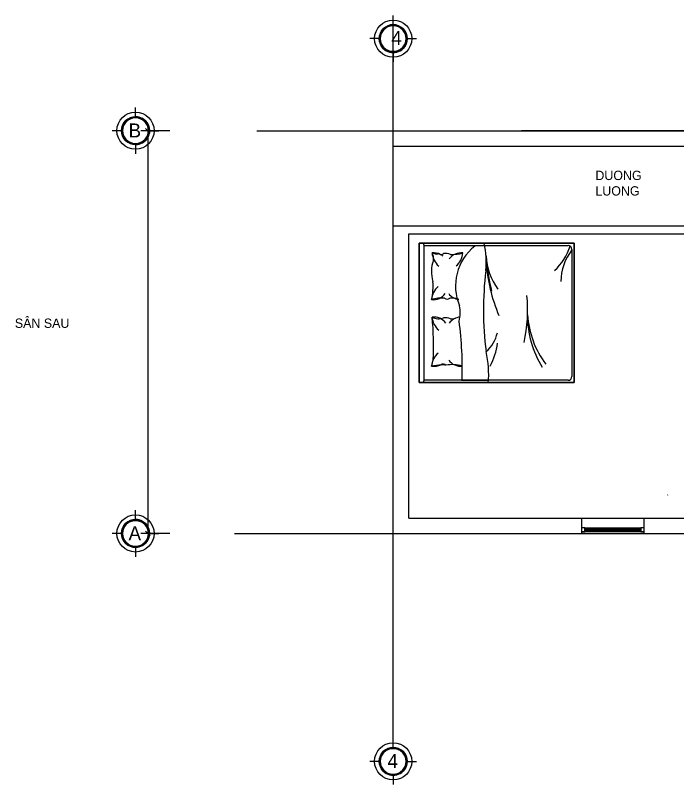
# Model space of a CAD drawing. Extents: x -45.7 to -14.1, y -192.9 to -169.
# Drawn here: x -45.65 to -37.11, y -179.29 to -169.36 of the extents above; entities that cross this region are included whole.
import ezdxf

# ---------------------------------------------------------------- set-up
doc = ezdxf.new("R2010")
doc.units = 0
for name, color, linetype in [('CB-BOVIA-CO', 7, 'Continuous'), ('CB-TEXT-0.05', 7, 'Continuous'), ('CB-Truc.0.05', 7, 'Continuous'), ('CB-VDung0.05', 7, 'Continuous'), ('dat cay cn', 7, 'Continuous'), ('dat cay xanh cach ly', 7, 'Continuous'), ('Default', 7, 'Continuous'), ('Level 2', 7, 'Continuous'), ('THUA', 7, 'Continuous')]:
    doc.layers.add(name, color=color, linetype=linetype)

# ---------------------------------------------------------------- blocks, each defined once
blk = doc.blocks.new('CTA - VÁCH KÍNH - 600x2000 2-5991774-MB KIẾN TRÚC TẦNG 1')
at = {"layer": 'CB-TEXT-0.05'}
for p, q in [((0.4, 0.75), (0, 0.75)), ((0, 0.25), (0.4, 0.25)), ((0.4, 0.25), (0.4, 0.75)), ((0.4, 0.75), (7.6, 0.75)), ((7.6, 0.55), (0.4, 0.55)), ((0.4, 0.55), (0.4, 0.45)), ((0.4, 0.45), (7.6, 0.45)), ((7.6, 0.25), (0.4, 0.25)), ((8, 0.75), (7.6, 0.75)), ((7.6, 0.75), (7.6, 0.25)), ((7.6, 0.45), (7.6, 0.55)), ((7.6, 0.25), (8, 0.25))]:
    blk.add_line(p, q, dxfattribs=at)
blk = doc.blocks.new('Grid - CTA - ĐẦU TRỤC-3945100-MB KIẾN TRÚC TẦNG 1')
at = {"layer": 'Defpoints'}
for p, q in [((0, 0.0268), (0, 0.0501)), ((-0.0268, 0), (-0.0501, 0)), ((0.0268, 0), (0.0501, 0)), ((0, -0.0268), (0, -0.0501))]:
    blk.add_line(p, q, dxfattribs=at)
for radius in [0.04, 0.03, 0.028]:
    blk.add_circle((0, 0), radius, dxfattribs=at)
for radius, start, end in [(0.03, 360, 180), (0.028, 0, 180), (0.03, 180, 360), (0.028, 180, 0)]:
    blk.add_arc((0, 0), radius, start, end, dxfattribs=at)
blk = doc.blocks.new('_Oblique')
at = {"layer": 'Default'}
blk.add_line((-0.005, -0.005), (0.005, 0.005), dxfattribs=at)
blk = doc.blocks.new('CTA - GIƯỜNG 2D 1 - CTA - GIƯỜNG 2D 2-5804511-MB KIẾN TRÚC TẦNG 2')
at = {"layer": 'CB-Truc.0.05'}
for p, q in [((9, 20), (-9, 20)), ((-9, 20), (-9, 0)), ((-9, 0.316), (-9, 20)), ((-9, 20), (9, 20)), ((-9, 0), (-9, 20)), ((-9, 20), (9, 20)), ((9, 0), (9, 20)), ((9, 20), (9, 3.493)), ((9, 20), (9, 0)), ((-8.701, 0.615), (-8.701, 19.202)), ((-8.701, 8.423), (-8.701, 19.202)), ((-8.202, 19.701), (8.202, 19.701)), ((-8.202, 19.701), (8.202, 19.701)), ((8.701, 19.202), (8.701, 0.615)), ((8.701, 19.202), (8.701, 5.53)), ((8.701, 5.53), (8.701, 8.931)), ((6.723, 3.132), (6.716, 2.839)), ((6.735, 3.438), (6.723, 3.132)), ((-9, 0.316), (-9, 0)), ((-9, 0), (9, 0)), ((9, 0), (-9, 0)), ((-9, 0), (9, 0)), ((8.701, 0.615), (-8.701, 0.615)), ((0.367, 0.615), (-8.701, 0.615)), ((8.701, 0.615), (0.367, 0.615)), ((9, 0.316), (9, 0)), ((9, 0), (9, 0.316)), ((9, 0), (9, 0.316))]:
    blk.add_line(p, q, dxfattribs=at)
for centre, radius, start, end in [((-8.202, 19.202), 0.499, 90, 180), ((-10.795, 12.54), 7.252, 42.68186, 72.57318), ((-4.098, 24.706), 6.424, 231.18718, 270.46253), ((8.202, 19.202), 0.499, 0, 90), ((-0.403, 25.514), 11.549, 273.31876, 307.41471), ((0.528, 26.036), 12.055, 268.75448, 302.44857), ((-0.432, -5.541), 19.526, 77.47648, 95.39293), ((-7.704, 16.392), 7.778, 272.60874, 306.65869), ((-7.794, 29.262), 20.651, 273.11457, 293.23134), ((1.572, 5.679), 4.514, 40.73328, 76.96719), ((3.205, 2.774), 7.336, 60.14078, 84.51099), ((-10.791, 42.883), 34.488, 276.86622, 283.40643), ((7.915, -4.119), 13.074, 84.89915, 102.91653), ((-6.58, -1.718), 10.36, 83.76621, 103.29883), ((-0.406, 50.664), 42.385, 263.15791, 277.31716), ((-3.489, 11.19), 6.52, 218.04898, 293.22403), ((-5.819, 5.415), 1.94, 174.1186, 233.4289), ((-12.081, 4.25), 4.542, 356.97432, 17.47657), ((-7.919, 3.175), 2.444, 40.4189, 86.00869), ((-3.644, 5.349), 1.939, 306.5711, 352.36406), ((1.368, 4.148), 3.292, 163.79543, 183.55531), ((-0.087, 0.435), 4.834, 76.38023, 99.89488), ((2.472, 5.415), 1.939, 184.31813, 233.4289), ((7.329, -42.003), 47.553, 88.25366, 97.58577), ((4.94, 5.349), 1.939, 306.5711, 5.88998), ((11.624, 4.187), 4.946, 164.0243, 188.70709), ((-6, 3.353), 1.679, 156.9687, 187.60715), ((2.291, 3.355), 1.678, 157.01696, 187.53676), ((-1.077, 4.163), 1.83, 355.22328, 16.23004), ((-7.998, 2.818), 0.457, 346.66312, 43.17023), ((-5.816, 1.851), 1.939, 140.94042, 153.62922), ((-3.644, 1.782), 1.939, 354.11209, 53.4289), ((1.851, 2.823), 3.775, 173.49503, 199.18566), ((-2.331, 3.586), 0.546, 322.08656, 40.90207), ((2.472, 1.848), 1.939, 126.5711, 185.88998), ((-1.011, 2.483), 1.764, 331.77364, 21.69827), ((7.047, 3.12), 0.445, 134.4736, 222.17134), ((30.282, 2.365), 23.571, 177.39054, 178.87709), ((-5.816, 1.85), 1.939, 153.59298, 185.92213), ((-7.917, 4.088), 2.444, 274.03456, 319.5811), ((-12.696, 3.106), 5.161, 343.61109, 352.3273), ((-1.544, 4.021), 2.445, 220.4189, 265.98715), ((0.372, 4.088), 2.445, 274.0129, 319.5811), ((7.04, 4.021), 2.445, 220.4189, 265.9871), ((3.801, 1.835), 3.078, 355.30484, 18.80158), ((22.991, 4.19), 16.331, 184.74574, 189.18918), ((-6.992, 0.284), 1.559, 81.60408, 118.8665), ((-5.328, 5.42), 3.87, 248.20453, 288.97967), ((-3.528, -6.767), 8.544, 77.74381, 93.62802), ((4.163, -31.891), 33.735, 86.81337, 96.16021), ((5.744, -1.136), 2.942, 67.51785, 84.26696), ((-8.701, 0.316), 0.299, 90, 180), ((8.701, 0.316), 0.299, 0, 90)]:
    blk.add_arc(centre, radius, start, end, dxfattribs=at)

msp = doc.modelspace()

# ---------------------------------------------------------------- linework, layer by layer
at = {"layer": 'CB-BOVIA-CO'}
for p, q in [((-43.663, -170.8503), (-44.0339, -170.8503)), ((-43.9439, -170.8503), (-43.9439, -176.0503)), ((-43.663, -176.0503), (-44.0339, -176.0503))]:
    msp.add_line(p, q, dxfattribs=at)
at = {"layer": 'CB-VDung0.05'}
for p, q in [((-40.7778, -178.83), (-40.7778, -169.4997)), ((-42.5378, -170.8484), (-17.6723, -170.8501)), ((-42.8242, -176.0503), (-17.7497, -176.0503))]:
    msp.add_line(p, q, dxfattribs=at)
at = {"layer": 'dat cay cn'}
for p, q in [((-21.9478, -170.8503), (-39.1196, -170.8503)), ((-40.5778, -175.8503), (-40.5778, -172.1784)), ((-38.3426, -176.0503), (-38.3426, -175.8503)), ((-38.3426, -175.8503), (-37.5426, -175.8503)), ((-37.5426, -175.8503), (-37.5426, -176.0503)), ((-37.5426, -176.0503), (-38.3426, -176.0503))]:
    msp.add_line(p, q, dxfattribs=at)
at = {"layer": 'dat cay xanh cach ly'}
for p, q in [((-37.2341, -175.5516), (-37.2362, -175.5523)), ((-37.2362, -175.5523), (-37.2341, -175.5516)), ((-37.2362, -175.5523), (-37.2362, -175.5523))]:
    msp.add_line(p, q, dxfattribs=at)
at = {"layer": 'Level 2'}
for p, q in [((-40.7778, -171.0484), (-33.6778, -171.0484)), ((-40.7778, -172.0784), (-34.376, -172.0784)), ((-40.5778, -172.1784), (-34.3778, -172.1784)), ((-40.5778, -175.8503), (-28.3178, -175.8503))]:
    msp.add_line(p, q, dxfattribs=at)

# ---------------------------------------------------------------- block references
at = {"layer": 'CB-BOVIA-CO', "xscale": 6, "yscale": 6}
for p, rotation in [((-43.9439, -170.8503), 90), ((-43.9439, -176.0503), -90)]:
    msp.add_blockref('_Oblique', p, dxfattribs=dict(at, rotation=rotation))
at = {"layer": 'CB-TEXT-0.05', "xscale": 0.1, "yscale": 0.10000000000000002, "rotation": 180}
msp.add_blockref('CTA - VÁCH KÍNH - 600x2000 2-5991774-MB KIẾN TRÚC TẦNG 1', (-37.5426, -175.9503), dxfattribs=at)
at = {"layer": 'CB-Truc.0.05', "xscale": 0.1, "yscale": 0.10000000000000002, "rotation": -90.00000000000031}
msp.add_blockref('CTA - GIƯỜNG 2D 1 - CTA - GIƯỜNG 2D 2-5804511-MB KIẾN TRÚC TẦNG 2', (-40.4405, -173.2013), dxfattribs=at)
at = {"layer": 'Defpoints', "xscale": 5.999999999999998, "yscale": 5.999999999999998}
for p, rotation in [((-40.7778, -169.6604), 180), ((-44.1042, -170.8484), -90.00000000000037), ((-44.1042, -176.0484), -90.00000000000037), ((-40.7778, -178.9907), 180)]:
    msp.add_blockref('Grid - CTA - ĐẦU TRỤC-3945100-MB KIẾN TRÚC TẦNG 1', p, dxfattribs=dict(at, rotation=rotation))

# ---------------------------------------------------------------- texts
at = {"layer": 'Defpoints'}
for s, p in [('4', (-40.8013, -169.7417)), ('B', (-44.1931, -170.9357)), ('A', (-44.1931, -176.1357)), ('4', (-40.8512, -179.0765))]:
    msp.add_text(s, height=0.18, dxfattribs=at).set_placement(p)
at = {"layer": 'THUA'}
for s, p in [('DUONG ', (-38.1678, -171.4858)), ('LUONG', (-38.1678, -171.6858)), ('SÂN SAU', (-45.6619, -173.3941))]:
    msp.add_text(s, height=0.12, dxfattribs=at).set_placement(p)

doc.saveas('drawing.dxf')
